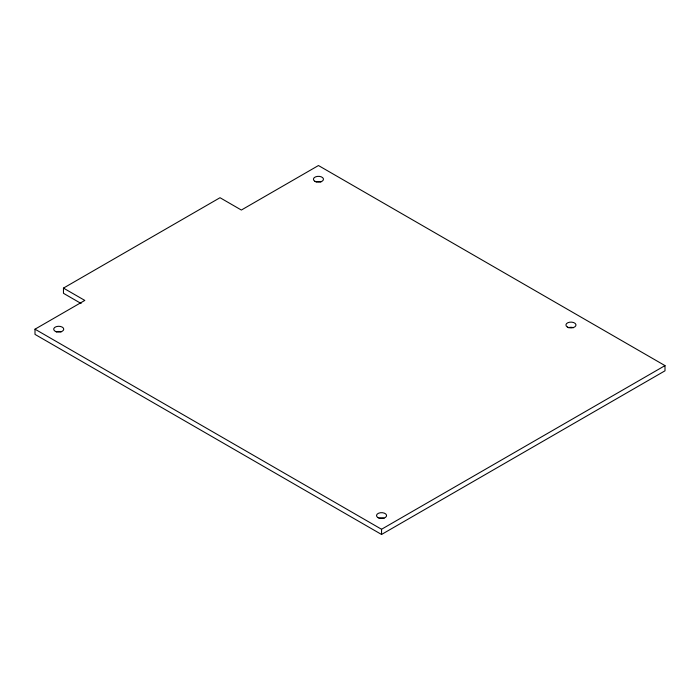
<?xml version="1.0" encoding="UTF-8"?>
<svg xmlns="http://www.w3.org/2000/svg" width="700" height="700" viewBox="0 0 700 700"><rect width="100%" height="100%" fill="white"/><g stroke="black" fill="none" stroke-linecap="round" stroke-linejoin="round"><path stroke-width="1.05" d="M63.464 288.102L220.019 197.715L241.36 210.044L318.456 165.532L665 365.61L665 370.816L381.544 534.468L35 334.39L35 329.184L84.814 300.422L63.464 288.102L63.464 293.309L81.095 303.485M35 329.184L381.544 529.261L665 365.61M381.544 529.261L381.544 534.468M315.936 181.921A5.031 2.905 0 0 1 320.967 181.921M379.033 518.254A5.031 2.905 0 0 1 384.064 518.254M56.201 331.87A5.031 2.905 0 0 1 61.233 331.87M568.435 327.696A5.031 2.905 0 0 1 573.466 327.696M314.895 181.282A5.031 2.905 0 0 0 323.312 179.979A5.031 2.905 0 0 0 317.152 176.426A5.031 2.905 0 0 0 314.895 181.282M377.991 517.624A5.031 2.905 0 0 0 386.409 516.32A5.031 2.905 0 0 0 380.249 512.759A5.031 2.905 0 0 0 377.991 517.624M56.201 331.704A5.031 2.905 0 0 0 63.752 329.184A5.031 2.905 0 0 0 56.201 326.672A5.031 2.905 0 0 0 56.201 331.704M567.394 327.058A5.031 2.905 0 0 0 575.811 325.762A5.031 2.905 0 0 0 569.651 322.201A5.031 2.905 0 0 0 567.394 327.058"/></g></svg>
